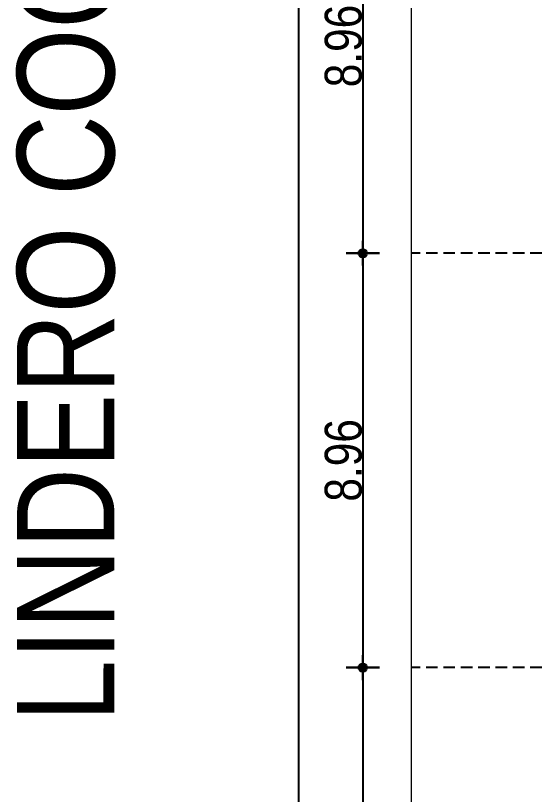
# Model space of a CAD drawing. Header units: inches. Extents: x 203 to 1065, y -1127 to 921.
# Drawn here: x 739.26 to 750.56, y 682.76 to 699.6 of the extents above; entities that cross this region are included whole.
import ezdxf

# ---------------------------------------------------------------- set-up
doc = ezdxf.new("R2010")
doc.units = ezdxf.units.IN
doc.header["$MEASUREMENT"] = 0
doc.header["$PDMODE"] = 35
doc.linetypes.add('DASHED2', pattern=[0.375, 0.25, -0.125])
doc.layers.add('COTAS', color=7, linetype='Continuous')
doc.layers.add('Limite terrenos', color=2, linetype='DASHED2', transparency=0.4)
doc.styles.add('TECHNICLITE', font='techl___.ttf')
doc.dimstyles.new('1-100', dxfattribs={"dimscale": 0, "dimtxt": 0.09, "dimasz": 0.03, "dimexe": 0.12, "dimexo": 0.2, "dimgap": 0.005, "dimtad": 3, "dimzin": 0, "dimdsep": 46, "dimtxsty": 'TECHNICLITE', "dimblk1": 'COTA', "dimblk2": 'COTA', "dimsah": 1, "dimcen": 2.5, "dimse1": 1, "dimse2": 1, "dimclrd": 7, "dimclre": 7, "dimclrt": 7, "dimadec": 0, "dimazin": 0, "dimtfac": 1, "dimtdec": 6, "dimtmove": 2, "dimatfit": 3, "dimldrblk": 'COTA', "dimfxl": 1, "dimtolj": 1, "dimtzin": 0, "dimarcsym": 0})

# ---------------------------------------------------------------- blocks, each defined once
blk = doc.blocks.new('COTA')
h = blk.add_hatch(color=256)
edge = h.paths.add_edge_path()
edge.add_arc((0, 0), 0.5, 0, 360)
for p, q in [((0, 2), (0, -2)), ((-1.5, 0), (1.5, 0))]:
    blk.add_line(p, q)
blk.add_circle((0, 0), 0.5)
blk = doc.blocks.new('*D65')
at = {"layer": 'COTAS', "color": 7, "lineweight": -2, "transparency": 16777216}
blk.add_line((746.76, 703.236), (746.761, 694.641), dxfattribs=at)
at = {"layer": 'Defpoints', "color": 0, "transparency": 16777216}
for p in [(747.816, 703.416), (746.761, 694.461), (747.817, 694.461)]:
    blk.add_point(p, dxfattribs=at)
at = {"layer": 'COTAS', "color": 7, "lineweight": -2, "transparency": 16777216, "xscale": 0.18, "yscale": 0.18, "zscale": 0.18}
for p, rotation in [((746.76, 703.416), 90.00380926700606), ((746.761, 694.461), 270.003809267006)]:
    blk.add_blockref('COTA', p, dxfattribs=dict(at, rotation=rotation))
at = {"layer": 'COTAS', "color": 7, "transparency": 16777216, "insert": (746.345, 698.938), "char_height": 0.8, "attachment_point": 5, "rotation": 90.0038, "style": 'TECHNICLITE'}
blk.add_mtext('\\A1;8.96', dxfattribs=at)
blk = doc.blocks.new('*D66')
at = {"layer": 'COTAS', "color": 7, "lineweight": -2, "transparency": 16777216}
blk.add_line((746.761, 694.281), (746.761, 685.686), dxfattribs=at)
at = {"layer": 'Defpoints', "color": 0, "transparency": 16777216}
for p in [(747.817, 694.461), (746.761, 685.506), (747.817, 685.506)]:
    blk.add_point(p, dxfattribs=at)
at = {"layer": 'COTAS', "color": 7, "lineweight": -2, "transparency": 16777216, "xscale": 0.18, "yscale": 0.18, "zscale": 0.18}
for p, rotation in [((746.761, 694.461), 90.00219993562392), ((746.761, 685.506), 270.0021999356239)]:
    blk.add_blockref('COTA', p, dxfattribs=dict(at, rotation=rotation))
at = {"layer": 'COTAS', "color": 7, "transparency": 16777216, "insert": (746.345, 689.983), "char_height": 0.8, "attachment_point": 5, "rotation": 90.0022, "style": 'TECHNICLITE'}
blk.add_mtext('\\A1;8.96', dxfattribs=at)
blk = doc.blocks.new('*D67')
at = {"layer": 'COTAS', "color": 7, "lineweight": -2, "transparency": 16777216}
blk.add_line((746.761, 685.326), (746.761, 676.731), dxfattribs=at)
at = {"layer": 'Defpoints', "color": 0, "transparency": 16777216}
for p in [(747.817, 685.506), (746.762, 676.551), (747.818, 676.551)]:
    blk.add_point(p, dxfattribs=at)
at = {"layer": 'COTAS', "color": 7, "lineweight": -2, "transparency": 16777216, "xscale": 0.18, "yscale": 0.18, "zscale": 0.18}
for p, rotation in [((746.761, 685.506), 90.00380926700677), ((746.762, 676.551), 270.0038092670068)]:
    blk.add_blockref('COTA', p, dxfattribs=dict(at, rotation=rotation))
at = {"layer": 'COTAS', "color": 7, "transparency": 16777216, "insert": (746.346, 681.028), "char_height": 0.8, "attachment_point": 5, "rotation": 90.0038, "style": 'TECHNICLITE'}
blk.add_mtext('\\A1;8.96', dxfattribs=at)
blk = doc.blocks.new('*D116')
at = {"layer": 'COTAS', "color": 7, "lineweight": -2, "transparency": 16777216}
blk.add_line((745.363, 632.543), (745.411, 800.259), dxfattribs=at)
at = {"layer": 'Defpoints', "color": 0, "transparency": 16777216}
for p in [(745.411, 800.439), (748.94, 800.438), (748.892, 632.362)]:
    blk.add_point(p, dxfattribs=at)
at = {"layer": 'COTAS', "color": 7, "lineweight": -2, "transparency": 16777216, "xscale": 0.18, "yscale": 0.18, "zscale": 0.18}
for p, rotation in [((745.411, 800.439), 89.98356313215639), ((745.363, 632.363), 269.9835631321563)]:
    blk.add_blockref('COTA', p, dxfattribs=dict(at, rotation=rotation))
at = {"layer": 'COTAS', "color": 7, "transparency": 16777216, "insert": (744.972, 716.401), "char_height": 0.8, "attachment_point": 5, "rotation": 89.9836, "style": 'TECHNICLITE'}
blk.add_mtext('\\A1;168.07', dxfattribs=at)

msp = doc.modelspace()

# ---------------------------------------------------------------- linework, layer by layer
at = {"color": 4, "lineweight": 0}
msp.add_line((747.819, 632.366), (747.813, 800.442), dxfattribs=at)
at = {"layer": 'Limite terrenos'}
for p, q in [((761.506, 694.461), (747.817, 694.461)), ((761.506, 685.506), (747.817, 685.506))]:
    msp.add_line(p, q, dxfattribs=at)

# ---------------------------------------------------------------- texts
at = {"style": 'TECHNICLITE'}
msp.add_text('LINDERO COOP.COVISOCIAL', height=2.10263, rotation=89.9977, dxfattribs=at).set_placement((741.389, 684.329))

# ---------------------------------------------------------------- dimensions: what is measured, and where the dimension line sits
at = {"layer": 'COTAS'}
dim = msp.add_aligned_dim(p1=(748.892, 632.362), p2=(748.94, 800.438), distance=3.528, text='168.07', dimstyle='1-100', override={"dimscale": 1, "dimtxt": 0.8, "dimasz": 0.18}, dxfattribs=at)
dim.commit()
dim.dimension.update_dxf_attribs({"geometry": '*D116', "text_midpoint": (744.972, 716.401)})
for p1, p2, distance, picture, middle in [((747.816, 703.416), (747.817, 694.461), -1.056, '*D65', (746.345, 698.938)), ((747.816735165, 694.460699032), (747.817079002, 685.505699032), -1.0560668, '*D66', (746.345313969, 689.983142529)), ((747.817, 685.506), (747.818, 676.551), -1.056, '*D67', (746.346, 681.028))]:
    dim = msp.add_aligned_dim(p1=p1, p2=p2, distance=distance, dimstyle='1-100', override={"dimscale": 1, "dimtxt": 0.8, "dimasz": 0.18, "dimtad": 4}, dxfattribs=at)
    dim.commit()
    dim.dimension.update_dxf_attribs({"geometry": picture, "text_midpoint": middle})

doc.saveas('drawing.dxf')
